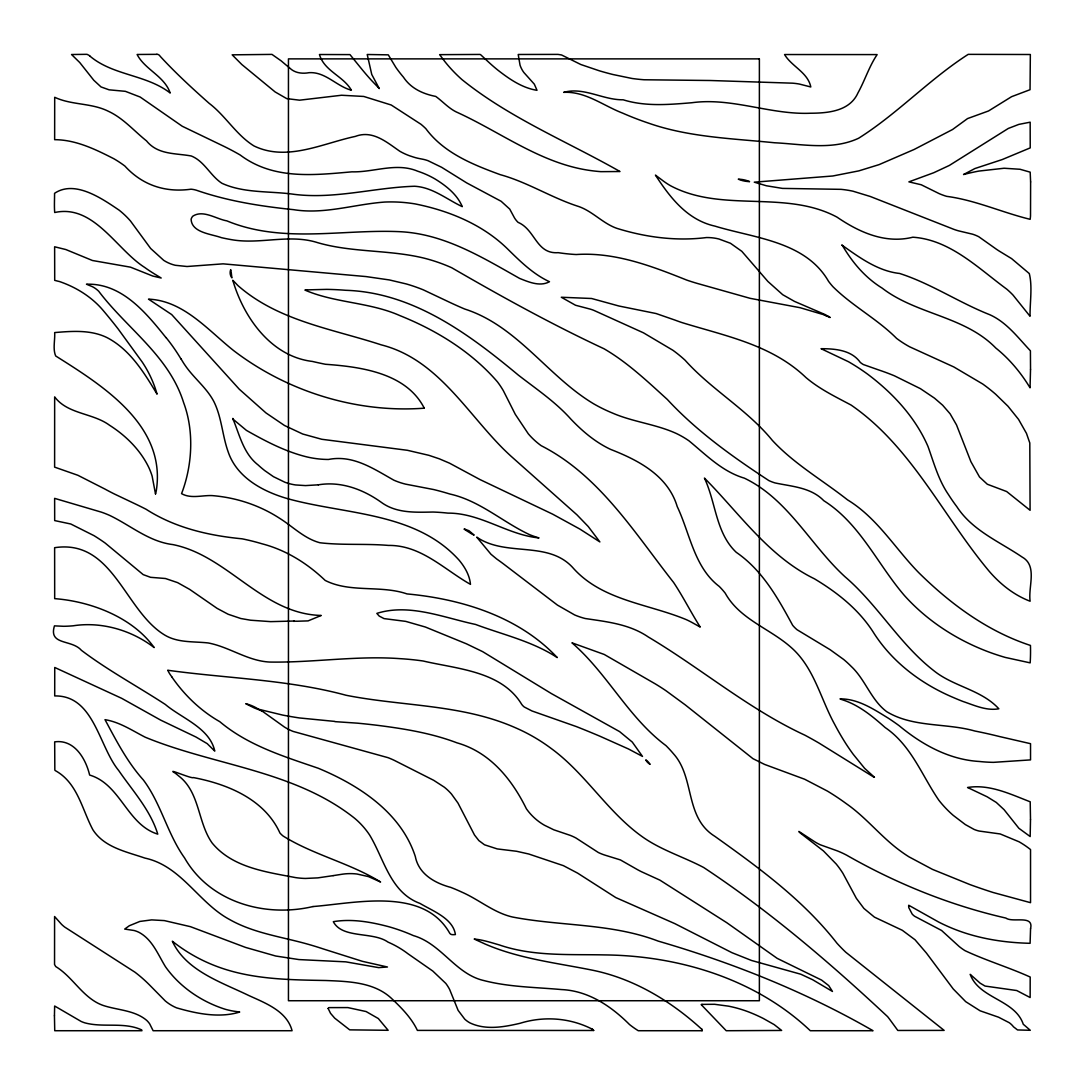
<?xml version="1.0" encoding="UTF-8"?>
<svg xmlns="http://www.w3.org/2000/svg" width="1085" height="1085" viewBox="0 0 1085 1085"><rect width="100%" height="100%" fill="white"/><g stroke="black" fill="none" stroke-linecap="round" stroke-linejoin="round"><path stroke-width="1.5" d="M294.238 621.027L270.667 621.637L250.594 620.213L240.816 618.518L228.135 614.246L217.109 608.373L189.712 589.413L177.601 582.631L165.435 578.508L150.544 577.315L143.193 574.616L105.15 543.042A197.172 197.172 0 0 0 94.069 535.692L70.783 524.001L54.684 520.583L54.63 498.368L101.38 512.147A99.589 99.589 0 0 1 109.761 515.456C130.688 525.479 148.998 541.686 172.868 544.589C228.121 555.642 262.285 614.083 321.241 615.453L308.086 620.891L296.951 621.244A13.21 13.21 0 0 1 296.381 621.203L294.51 621.217A2.428 2.428 0 0 0 293.967 621.407L294.211 621.068M262.136 711.068L284.473 727.072A52.907 52.907 0 0 0 293.099 731.412L387.982 757.655A82.053 82.053 0 0 1 394.547 760.49L433.688 780.305L444.308 787.195A54.738 54.738 0 0 1 451.482 794.044L457.978 803.063L474.511 835.03L478.851 840.577L484.507 844.795L497.242 848.918L516.596 851.277L528.734 854.003L563.427 865.667L577.613 873.127L615.792 897.58L674.843 923.633L731.941 952.684L751.552 960.483L800.838 974.235L812.638 979.728L832.453 991.446L828.723 985.614L821.616 980.108L777.213 958.38L726.869 922.765L659.897 880.138L641.479 871.73A101.23 101.23 0 0 1 635.62 868.583L620.403 859.917L605.01 855.156A51.375 51.375 0 0 1 598.296 852.484L576.067 838.068A50.168 50.168 0 0 0 570.086 835.314L553.77 829.794L544.453 825.237A56.027 56.027 0 0 1 526.374 808.759C511.849 779.274 490.081 752.217 456.988 742.845C431.735 733.243 404.963 728.849 378.285 725.431A684.906 684.906 0 0 0 357.291 723.153L335.062 721.647M262.014 711.123L259.532 709.956A126.348 126.348 0 0 1 254.243 707.922L246.024 703.867M822.62 314.379L800.16 307.72L750.142 298.334L697.248 283.416A221.15 221.15 0 0 1 686.764 280.093C651.42 265.961 614.964 251.978 576.162 254.527A182.782 182.782 0 0 1 558.219 252.669C536.085 254.283 535.475 229.749 518.074 222.357A22.812 22.812 0 0 1 514.453 217.841L509.733 209.093L501.148 201.295L466.699 182.904L441.649 167.307L428.087 160.729A36.171 36.171 0 0 0 423.258 159.332L418.905 158.478A52.324 52.324 0 0 1 413.399 157.027L409.533 155.765A61.357 61.357 0 0 1 399.85 151.276C386.721 142.271 372.657 129.766 355.324 136.412C322.516 143.383 286.86 161.896 253.944 145.919C236.177 134.92 225.653 115.851 209.12 103.306C192.167 88.278 175.431 72.885 160.092 56.203A3.825 3.825 0 0 0 156.891 54.264M824.397 314.894L825.888 315.749A16.397 16.397 0 0 1 828.438 316.793L829.944 317.512M824.112 314.948L822.918 314.379M825.699 314.826L794.464 301.386L782.705 294.7L767.882 281.449L741.815 251.327L730.463 243.271L718.867 238.985A48.757 48.757 0 0 0 706.511 237.547C676.321 241.345 645.738 237.317 616.755 228.311C602.243 223.198 591.908 210.436 577.03 205.974C550.651 197.253 527.134 182.049 500.185 174.644C472.653 164.54 443.833 152.985 425.876 128.708A73.278 73.278 0 0 0 420.939 124.26L391.237 105.014L363.76 96.457L341.531 95.249L299.582 100.186L286.711 98.613L275.129 91.94L241.806 64.503L232.176 54.833L271.969 54.399L281.164 60.855A444.348 444.348 0 0 0 289.776 68.07C294.876 73.143 302.362 73.916 309.13 72.681C325.5 71.651 336.513 86.271 351.377 90.218C343.389 76.018 324.32 71.19 319.451 54.521L349.967 54.603L361.319 68.586A282.615 282.615 0 0 0 371.287 80.181L377.973 87.18M825.441 315.369L826.458 315.437A12.572 12.572 0 0 1 830.025 317.39M156.891 54.345L137.103 54.481C144.97 69.711 164.337 75.964 170.196 93.025C146.258 74.445 113.057 75.692 89.933 56.122M702.144 1030.723L638.278 1030.723A93.147 93.147 0 0 1 629.544 1024.565C611.126 1006.134 588.301 990.713 561.393 989.561C535.542 987.228 509.299 987.106 484.018 980.596C455.402 974.167 441.554 943.706 413.385 935.596A184.179 184.179 0 0 0 388.81 926.726C370.839 921.952 351.852 918.561 333.312 921.68C342.399 938.973 372.833 931.296 388.01 942.106A94.883 94.883 0 0 1 408.001 953.783L432.766 971.034L445.786 983.39A42.681 42.681 0 0 1 449.678 989.561L458.128 1010.379L464.719 1019.127A26.42 26.42 0 0 0 470.022 1022.924C485.646 1030.33 503.955 1027.075 520.108 1023.277C543.788 1015.94 569.747 1017.73 591.935 1029.014M167.972 670.286C227.226 678.451 288.122 679.549 346.047 695.254C402.196 706.403 461.681 704.057 515.117 727.615A176.638 176.638 0 0 1 550.787 748.175C585.588 773.374 607.532 812.204 642.659 836.996C661.402 850.247 683.591 856.879 703.717 867.525C769.455 910.993 830.066 962.856 887.584 1016.631A138.107 138.107 0 0 1 889.564 1019.181L897.824 1030.465L944.14 1030.397L845.798 952.25A161.692 161.692 0 0 1 836.983 943.245C803.375 900.13 758.957 867.783 714.852 836.332C684.486 817.453 695.037 777.85 673.622 753.939A126.891 126.891 0 0 0 665.987 745.639C628.134 717.416 607.478 673.487 571.958 642.822L604.236 654.458L655.34 683.916A225.707 225.707 0 0 1 665.987 690.738L685.205 704.843L752.949 758.659L764.505 764.383L804.677 779.247L827.367 791.06A249.428 249.428 0 0 1 846.463 803.782C866.305 817.588 881.196 837.118 900.767 851.264A140.236 140.236 0 0 0 908.904 856.797L932.463 869.37L969.814 884.533A645.033 645.033 0 0 0 992.978 892.453L1030.533 902.679L1030.533 849.569A90.95 90.95 0 0 0 1019.113 841.811L1000.207 833.958L979.036 831.029A33.594 33.594 0 0 1 974.004 829.374L965.338 824.573L953.213 815.35A109.368 109.368 0 0 1 938.81 800.188C921.694 775.192 911.291 745.354 885.143 727.533C872.394 716.195 858.71 704.87 842.177 699.703A25.05 25.05 0 0 1 840.007 698.889C858.045 698.659 873.9 709.346 888.696 718.433A262.529 262.529 0 0 1 899.031 725.607C921.911 744.595 948.941 759.649 979.226 761.467A157.732 157.732 0 0 0 993.48 762.348L1030.533 759.893L1030.533 743.686L999.678 736.579A514.738 514.738 0 0 0 974.818 731.005C945.917 722.8 913.082 727.682 886.676 711.652C870.997 699.893 865.41 679.658 851.25 666.434A106.208 106.208 0 0 0 843.696 659.49L830.161 649.725L797.095 629.748A34.625 34.625 0 0 1 792.66 625.299C777.864 598.079 762.619 570.479 736.267 552.319C715.747 533.033 715.951 502.396 704.423 478.078C739.482 513.368 768.56 556.415 814.442 578.807C837.891 592.844 859.727 610.231 874.266 633.762C893.158 662.854 921.816 684.215 953.552 697.601A246.675 246.675 0 0 0 962.883 701.439C974.357 705.304 986.482 711.028 998.837 708.79C981.288 689.667 953.661 686.669 933.914 670.761C899.56 644.178 877.941 604.942 845.066 576.813C810.454 545.118 788.198 499.154 744.405 478.173C722.203 471.582 706.24 455.008 688.921 440.781A88.956 88.956 0 0 0 676.565 433.593C656.099 424.154 633.165 422.038 612.496 413.06A157.773 157.773 0 0 1 594.078 404.054C547.898 376.671 517.572 325.92 464.719 309.035A437.119 437.119 0 0 1 449.746 302.349L423.394 289.885A166.561 166.561 0 0 0 406.333 283.958L389.393 279.944L366.079 276.58L223.103 263.845L187.027 266.503L175.268 265.282A37.473 37.473 0 0 1 163.726 260.359L150.639 248.465L130.431 220.933A86.488 86.488 0 0 0 119.174 210.192C101.936 198.528 74.811 179.622 54.562 193.32C54.603 199.694 54.142 206.123 54.711 212.511C93.758 203.953 116.217 249.319 144.658 267.412A148.13 148.13 0 0 0 154.423 273.908L161.19 278.018L152.795 276.051L130.512 267.168L92.428 260.495L65.859 249.55L54.63 246.783L54.711 280.364L58.115 281.232A31.614 31.614 0 0 1 59.485 281.544C75.869 287.132 91.289 296.639 102.614 309.822A555.913 555.913 0 0 1 118.089 328.877L142.149 361.942A112.447 112.447 0 0 1 157.067 394.153C144.115 372.63 129.983 349.465 106.913 337.557C90.679 329.637 72.125 331.128 54.684 332.566C55.132 340.202 52.65 349.045 55.701 355.975C102.56 385.528 165.449 424.777 156.538 489.037A32.441 32.441 0 0 1 155.535 493.933M334.804 721.416L299.365 717.944A438.082 438.082 0 0 1 282.656 715.083L258.8 709.292M701.575 1029.068C670.435 1000.655 632.975 978.155 591.257 969.949C555.493 962.788 518.725 958.625 484.954 943.964L474.213 939.054C482.757 939.786 490.976 942.567 499.195 944.886C532.966 956.55 569.191 954.176 604.345 954.909C678.6 955.641 755.621 978.833 810.305 1030.723L873.032 1030.723C805.612 991.907 732.836 962.843 658.175 941.102C611.343 923.159 560.891 926.319 512.554 917.028C493.77 912.743 479.055 899.587 461.681 892.046A170.982 170.982 0 0 0 450.668 887.367C434.854 883.109 418.742 874.144 415.324 856.553C401.138 812.624 358.999 785.187 318.325 768.275C283.836 756.448 248.207 745.585 219.78 721.674C200.413 710.648 184.274 694.997 171.661 676.701M165.978 337.625C145.973 312.683 121.737 283.036 86.474 284.216L92.374 286.671A25.904 25.904 0 0 1 98.694 291.228C126.918 328.606 169.124 355.88 183.636 402.684C194.323 431.274 192.343 465.628 181.561 493.634C190.797 498.964 201.946 495.194 211.995 495.587C235.825 497.445 259.369 505.149 279.455 518.196C292.814 526.51 304.315 538.648 319.939 542.758C342.575 545.402 365.631 543.49 388.389 545.416C421.156 545.009 444.24 569.598 470.47 584.354C469.642 575.308 464.895 567.143 459.186 560.267C415.718 511.822 345.735 514.792 287.62 498.666C262.99 491.586 236.855 477.644 228.162 451.848C222.289 435.438 221.747 417.454 213.935 401.694C206.76 387.833 193.971 378.285 185.237 365.536A75.543 75.543 0 0 1 181.914 360.356L180.951 358.769M593.698 1030.479L417.399 1030.397C411.635 1018.3 402.169 1008.535 392.553 999.421C375.125 982.128 348.95 981.437 325.934 980.514C290.224 979.85 253.7 979.552 219.631 967.44A163.51 163.51 0 0 1 172.339 941.21C186.01 970.817 221.055 982.074 248.614 995.433C265.35 1003.096 286.915 1011.03 292.082 1030.723L153.134 1030.723L149.703 1023.901A22.419 22.419 0 0 0 146.624 1020.32C134.635 1010.189 117.845 1010.23 103.495 1005.551A41.61 41.61 0 0 1 94.87 1001.482C79.937 992.26 71 976.08 56.135 966.803A13.4 13.4 0 0 0 55.715 966.532L54.548 964.497L54.589 916.527L61.465 924.244A36.456 36.456 0 0 0 64.774 927.119L134.947 972.187A137.13 137.13 0 0 1 149.323 984.76L165.3 1000.967A43.848 43.848 0 0 0 176.516 1007.829C196.493 1013.621 219.224 1018.354 239.69 1012.047L233.438 1011.125A78.54 78.54 0 0 1 225.219 1009.267C201.674 1001.808 179.757 987.024 165.463 966.721C157.99 954.583 152.47 939.718 139.314 932.517A26.121 26.121 0 0 0 134.065 930.496L124.694 929.072L129.332 925.736L139.857 921.436L151.669 919.89L164.337 920.595L190.445 926.671L245.59 947.422L275.712 956.021L298.945 959.574L345.817 961.853L378.651 967.63L387.454 967.006L362.417 961.337L323.52 949.022A339.117 339.117 0 0 0 309.469 944.655C282.67 936.884 254.256 933.493 229.613 919.524C198.487 902.815 181.398 865.898 144.902 858.086C126.375 851.684 104.228 847.48 92.876 829.74C81.917 809.179 77.605 782.922 55.335 770.621A1.912 1.912 0 0 1 54.833 770.024L54.684 741.869C74.282 739.116 85.729 758.551 89.635 775.056C120.679 784.238 127.053 824.722 157.759 834.134C150.327 809.898 132.75 790.965 118.672 770.486C98.749 746.331 94.056 695.214 54.711 695.933L54.738 667.465L121.696 698.333L160.689 720.128L195.978 737.027L207.181 743.632L214.776 751.091C209.69 727.845 181.873 718.419 165.313 704.45C137.415 686.249 107.998 670.421 81.375 650.295C71.624 639.119 48.364 645.616 54.453 625.869L63.649 626.289A128.261 128.261 0 0 0 73.183 625.801C101.38 621.38 131.719 630.209 154.151 647.569C132.668 617.419 91.086 601.388 54.684 598.649L54.63 547.694C113.247 538.811 124.504 611.072 164.988 635.213C178.116 642.971 193.7 641.316 208.225 642.957C229.369 646.931 247.611 660.928 269.609 662.053C312.995 662.786 356.368 655.462 399.877 658.649A280.825 280.825 0 0 1 423.136 660.996C456.948 668.943 501.419 671.018 521.6 704.206A12.64 12.64 0 0 0 524.34 707.04L531.989 710.973L576.474 726.625A1049.846 1049.846 0 0 1 599.842 736.186L628.418 748.948L642.496 756.408L632.27 742.059L619.589 731.602L551.383 693.573L482.662 651.651L466.482 643.839L425.401 627.035L405.736 621.38L384.036 618.599L379.248 616.104L376.834 613.391C409.37 603.124 443.589 617.663 475.528 624.431C503.033 634.725 532.396 641.249 557.242 657.578C518.861 616.646 461.749 598.974 407.011 593.915C380.55 584.856 350.17 593.115 325.174 580.421C307.326 563.386 286.06 550.014 261.96 543.775A221.082 221.082 0 0 0 242.063 538.811C208.361 535.556 174.983 527.812 146.082 509.258A461.979 461.979 0 0 0 135.245 503.901L114.481 494.041A282.1 282.1 0 0 1 104.879 489.037L77.889 475.284L54.616 467.133L54.657 396.893C67.677 414.334 92.835 412.883 109.585 425.279C125.86 435.641 140.263 449.868 148.754 467.364A70.132 70.132 0 0 1 152.117 476.044L155.494 493.919M246.051 703.758A42.369 42.369 0 0 1 258.745 709.373M89.933 56.122A14.213 14.213 0 0 0 88.875 55.267L87.437 54.508A3.553 3.553 0 0 0 86.095 54.331L71.556 54.521L79.761 62.55L93.771 80.236L101.027 86.936L109.097 89.824L125.372 91.33L140.196 97.053L182.253 126.253L223.456 146.109A253.497 253.497 0 0 1 240.192 155.006C273.352 179.934 313.579 175.173 351.96 171.837C373.918 172.447 396.269 162.18 417.671 171.199A90.679 90.679 0 0 1 434.949 178.916C446.003 185.684 457.124 194.351 462.251 206.638C446.64 199.287 432.603 187.271 414.619 186.254C374.596 187.474 334.967 199.355 294.469 194.378C270.504 190.879 244.22 193.51 221.923 183.284C210.327 175.743 204.509 161.312 191.326 155.996C175.621 153.053 157.895 154.992 146.502 140.874C133.903 130.851 123.215 118.116 108.351 111.267C91.506 102.817 71.664 105.245 54.698 97.284L54.643 139.68C75.828 139.734 95.534 149.377 113.966 158.803A108.866 108.866 0 0 1 124.883 166.046C142.474 185.345 165.517 192.764 190.987 189.197A26.054 26.054 0 0 1 196.48 190.255C227.741 201.118 260.753 206.286 293.574 209.663C324.374 214.64 354.28 204.251 384.727 202.054A146.787 146.787 0 0 1 415.026 203.899C448.607 210.571 482.147 224.242 507.02 248.384C519.864 260.997 532.898 274.044 549.471 281.72C539.977 286.955 528.666 282.019 519.579 278.397C482.16 257.321 444.199 233.79 399.85 231.688C342.114 229.016 282.398 243.854 226.86 220.865C216.308 219.089 203.044 209.405 192.791 216.2A7.812 7.812 0 0 0 191.109 219.251C191.652 232.76 211.385 233.98 221.354 237.642A184.586 184.586 0 0 0 233.194 239.948C261.295 244.342 289.953 233.736 317.783 242.701C352.611 252.778 389.447 249.564 424.479 258.244A169.328 169.328 0 0 1 451.74 267.751C501.514 296.598 551.79 324.361 604.006 348.76C627.469 362.376 647.365 381.35 667.343 399.47C696.787 431.315 732.768 456.921 768.845 480.574A47.509 47.509 0 0 0 775.016 482.92C792.023 486.568 810.902 487.355 823.8 500.7C860.012 523.567 877.345 564.037 904.388 595.489C927.417 621.135 957.268 640.299 989.506 652.261A239.893 239.893 0 0 0 1005.239 657.415L1030.167 662.867C1030.547 657.076 1030.628 651.231 1030.452 645.439C987.716 631.443 950.677 604.196 918.764 572.69C894.949 548.359 877.399 518.047 847.507 499.846C822.484 480.126 794.22 463.987 772.384 440.442C747.253 409.628 711.624 389.8 685.123 360.261A132.831 132.831 0 0 0 672.917 350.279L643.514 332.851L594.417 310.622A33.54 33.54 0 0 0 589.155 308.832L575.538 305.251L561.298 297.249L591.583 298.497L618.925 306.011L656.099 313.538L674.897 320.061A247.841 247.841 0 0 0 681.651 322.476C725.526 336.038 771.557 344.637 805.965 377.553C819.514 389.081 835.531 396.771 851.088 405.058C911.685 446.83 943.096 516.379 989.384 571.497C1000.465 584.3 1014.177 595.204 1030.126 601.226C1027.983 586.741 1037.83 565.827 1022.111 557.039C999.394 541.578 972.418 530.66 956.848 506.695A178.076 178.076 0 0 1 948.493 494.638C938.498 480.072 933.887 462.929 928.014 446.518C915.387 417.332 892.941 393.177 867.742 374.257A211.521 211.521 0 0 0 848.511 361.739L821.047 348.692C835.165 348.719 851.372 349.967 860.297 362.404A21.524 21.524 0 0 0 863.389 364.56L878.959 370.039A240.789 240.789 0 0 1 894.406 375.803L920.392 388.647L934.497 398.154L942.648 405.207L950.121 413.819L956.522 424.94L970.912 461.695L979.524 477.007L987.309 484.236L1006.649 491.532L1030.085 510.289L1029.801 442.978L1026.478 433.39L1018.557 419.393L1007.979 406.224L995.718 394.289A171.376 171.376 0 0 0 982.739 384.022L953.823 366.947L909.623 346.793A105.611 105.611 0 0 1 896.59 338.384C877.182 318.882 852.362 306.038 832.941 286.698A76.913 76.913 0 0 1 828.533 281.313C805.409 241.263 754.753 238.252 714.92 226.114C687.076 219.902 669.974 197.348 655.435 175.105L662.27 180.218A72.532 72.532 0 0 0 670.611 185.779C722.244 213.202 785.282 189.414 836.996 217.122C859.334 232.366 885.36 244.03 912.851 237.208C950.08 239.717 978.033 268.036 1006.717 289.125A78.391 78.391 0 0 1 1013.078 295.147L1030.045 316.277C1029.855 302.403 1032.594 286.657 1029.285 273.515A15.461 15.461 0 0 1 1028.878 273.217L1011.613 258.623L999.19 251.055A90.272 90.272 0 0 1 994.348 247.76L978.778 236.733A40.023 40.023 0 0 0 972.553 234.184L958.638 230.874A58.699 58.699 0 0 1 951.504 228.42L870.306 196.493L852.946 191.191A100.24 100.24 0 0 0 841.065 189.346L782.448 188.397L766.417 185.779L754.265 182.171L832.819 175.987L858.845 170.874L879.067 164.635L914.194 149.445L952.535 129.522L967.549 118.577L988.53 110.968L1011.6 96.674L1030.045 89.702L1030.343 54.508L968.213 54.358C929.533 79.11 897.512 113.722 858.615 138.243C832.276 150.53 802.33 144.129 774.514 142.759C732.375 138.487 689.151 137.307 648.789 123.215A312.209 312.209 0 0 1 622.6 113.111C603.287 105.693 585.317 91.154 563.671 92.361C583.893 86.719 602.907 100.091 623.156 99.793C645.466 106.723 668.916 104.621 691.81 102.736C732.036 97.202 770.377 114.929 810.427 113.233C828.018 113.152 849.799 111.267 857.977 92.876C864.908 80.385 869.099 66.497 877.141 54.589L784.55 54.535C791.738 66.565 807.85 72.41 810.807 86.976L799.455 84.074A64.53 64.53 0 0 0 792.538 83.179L710.499 80.507L644.083 79.761A198.162 198.162 0 0 1 632.094 78.486L613.052 74.54A311.897 311.897 0 0 1 599.205 70.756L580.787 64.503L561.555 54.969L557.988 54.399L518.21 54.481L520.04 65.168A27.084 27.084 0 0 0 523.824 72.451L534.322 84.169L537.021 90.326C522.17 87.966 509.394 79.11 497.784 70.064A173.057 173.057 0 0 1 488.562 62.076L480.587 54.67A3.241 3.241 0 0 0 479.787 54.44L439.642 54.657L444.755 61.452A142.203 142.203 0 0 0 462.034 79.653C509.665 118.048 567.143 141.484 619.983 171.525L600.9 171.661A163.672 163.672 0 0 1 590.348 170.521C540.872 163.659 500.714 132.044 456.27 111.945C448.43 108.093 442.707 101.434 435.75 96.429C423.109 93.92 411.093 88.685 403.43 77.157A129.929 129.929 0 0 1 395.889 67.46L388.281 54.847L367.218 54.494L371.748 74.458L379.262 88.577A12.098 12.098 0 0 1 378.855 88.143L378.462 87.695A10.728 10.728 0 0 0 377.973 87.18M166.059 337.557A184.599 184.599 0 0 1 180.883 358.81M649.942 764.179A9.914 9.914 0 0 1 645.928 760.151M646.009 760.042A12.233 12.233 0 0 1 649.861 764.233M171.715 676.66A33.174 33.174 0 0 1 167.809 670.367M701.724 1028.946A1.994 1.994 0 0 1 702.09 1030.709M592.003 1028.905A5.845 5.845 0 0 1 593.658 1030.492M1030.614 181.927L1030.519 215.806A25.945 25.945 0 0 1 1030.411 217.136L1030.153 219.319C1001.984 212.47 975.51 200.155 946.703 196.358A63.92 63.92 0 0 1 939.04 193.564L921.233 184.762L908.891 181.86L933.737 172.732L949.361 165.435L1008.291 128.45L1018.842 124.395L1030.167 122.185L1030.221 147.886L1002.242 159.549L974.9 168.541L963.548 174.536L965.84 173.953A205.594 205.594 0 0 1 978.86 171.077L1004.113 168.243L1020.049 169.274L1030.18 172.162L1030.614 181.927M1030.56 928.746L1030.099 943.299C1006.785 942.77 983.39 939.434 961.31 931.744A180.368 180.368 0 0 1 938.661 922.047L908.701 905.243A9.751 9.751 0 0 0 908.823 907.697L912.187 914.085A17.97 17.97 0 0 0 914.601 916.255L941.59 930.482L959.167 946.5A56.664 56.664 0 0 0 965.067 950.691C986.224 960.605 1008.833 967.372 1030.194 977.042L1030.14 997.535L1016.74 990.537L985.058 986.062L980.189 983.2L970.193 974.344C979.24 998.878 1014.868 999.366 1023.277 1024.254A2.36 2.36 0 0 0 1023.942 1024.823L1030.289 1030.289L1017.54 1029.95L1013.485 1026.803A19.774 19.774 0 0 0 1009.24 1022.707L998.553 1017.201L980.094 1010.8L965.718 1001.672L953.227 988.95L926.427 953.064L915.021 939.759L902.286 930.279L874.442 917.137L863.904 908.43L856.35 898.326L842.936 873.357A92.415 92.415 0 0 0 836.182 863.985L823.434 850.925L799.984 832.778A4.638 4.638 0 0 1 798.899 831.435L814.686 841.743A48.961 48.961 0 0 0 820.382 844.822L837.213 850.843A91.452 91.452 0 0 1 846.558 855.129C896.169 883.488 950.08 905.338 1005.849 918.059C1012.929 923.132 1034.019 914.357 1030.56 928.746M1030.506 819.473L1030.167 836.535L1018.883 828.289L1004.086 809.681L996.301 802.452L987.119 796.783L967.576 787.493C989.439 783.926 1010.311 794.139 1030.207 801.801L1030.506 819.473M54.44 1015.777L54.738 1030.723L141.972 1030.723L141.674 1029.909C124.11 1021.745 103.563 1027.834 85.159 1022.938A33.73 33.73 0 0 1 81.131 1021.446L54.643 1006.012L54.44 1015.777M1030.533 369.266L1030.045 387.806C1020.917 372.738 1009.579 359.081 995.799 348.027C964.633 315.993 916.662 314.691 882.159 288.122C865.586 277.896 853.108 263.302 843.276 246.932A2.401 2.401 0 0 1 843.086 246.254L842.068 245.291A15.19 15.19 0 0 1 841.743 244.966C859.225 257.362 877.792 271.074 899.601 273.461C931.133 283.592 959.018 302.606 989.846 314.745C1006.839 322.408 1017.988 337.679 1030.411 350.808L1030.533 369.266M328.145 1008.467L330.545 1013.322L334.682 1018.137L349.709 1029.855L388.145 1030.302L378.326 1018.544L366.093 1011.546L347.865 1007.585L329.474 1007.612A1.546 1.546 0 0 0 328.619 1007.829L328.145 1008.467M702.009 1004.384L701.127 1004.547L726.218 1030.723L781.634 1030.452L774.188 1024.606L763.311 1018.476A163.428 163.428 0 0 0 749.721 1012.359A123.147 123.147 0 0 0 728.428 1006.148L714.581 1004.29L702.009 1004.384M333.136 875.636L317.864 877.873L305.414 878.443A79.544 79.544 0 0 1 295.405 877.575C266.042 871.92 232.38 867.58 212.172 843.045C197.524 822.484 200.047 792.294 178.699 775.965A130.091 130.091 0 0 0 175.282 773.185C164.5 766.986 192.181 779.22 193.361 777.565C227.85 784.129 264.645 799.387 279.93 832.995A25.945 25.945 0 0 0 283.117 836.033C313.741 855.048 349.953 863.05 380.577 881.997L368.466 876.599L357.033 874.022A55.769 55.769 0 0 0 342.792 874.13L333.136 875.636M424.249 408.177C356.802 413.263 287.308 391.644 233.655 350.604C207.995 330.26 183.677 300.613 148.509 299.148L171.688 314.569L239.297 389.23L265.974 412.924L284.501 425.496L302.729 434.027L321.77 439.276L407.377 450.289L428.887 455.32L439.344 458.833L449.529 463.173L479.977 479.556L552.618 514.141L579.851 529.06L599.869 541.917L588.246 526.537L576.935 514.805L510.899 456.093A276.268 276.268 0 0 1 503.142 448.715C465.465 410.917 436.428 358.796 381.188 344.84C332.349 328.877 278.682 321.038 238.51 286.074A31.37 31.37 0 0 1 236.042 283.578L232.8 280.269C243.623 317.43 271.06 356.49 312.344 361.427A439.683 439.683 0 0 0 325.432 364.275C360.993 366.825 406.414 372.982 424.249 408.177M312.995 906.545C265.133 917.788 210.056 902.449 184.586 857.95C167.334 833.836 161.177 803.741 143.396 780.02C127.203 761.995 116.326 740.716 105.014 719.667C119.662 722.04 132.207 730.53 145.146 737.176C214.287 765.712 294.184 770.255 354.619 818.253A78.473 78.473 0 0 1 369.659 835.084C384.253 859.212 390.274 892.453 419.949 903.398C432.915 911.088 453.137 918.52 455.402 934.565C453.489 934.633 450.899 935.189 449.719 933.222C423.557 886.879 356.517 903.046 312.995 906.545M306.621 289.885L304.899 290.075C335.102 303.081 369.673 302.132 399.972 315.64C436.523 330.288 471.622 351.852 497.473 381.906A83.803 83.803 0 0 1 503.386 390.776L515.294 414.348L528.314 433.824A72.451 72.451 0 0 0 541.212 445.704C599.3 475.23 634.44 532.721 673.582 582.442C683.211 596.872 690.942 612.455 700.245 627.076L692.325 622.668A82.826 82.826 0 0 0 686.371 619.671C648.464 603.87 602.853 600.67 573.762 568.716C548.902 539.788 506.329 557.5 476.749 537.143L490.935 554.218L496.591 558.911A288.529 288.529 0 0 1 503.209 563.712L557.487 605.132L574.657 614.951A75.163 75.163 0 0 0 585.154 618.504C606.963 621.786 629.436 624.065 648.328 637.004C701.263 668.509 748.636 709.115 804.867 735.169A436.197 436.197 0 0 1 819.243 743.211L873.032 776.629A5.506 5.506 0 0 0 874.442 777.267L864.636 768.343L853.23 754.306A226.738 226.738 0 0 1 846.924 745.259L845.608 743.239A263.465 263.465 0 0 1 834.704 724.414C820.409 698.523 814.089 667.302 790.829 647.175C769.563 628.391 739.699 619.277 725.241 593.21A76.086 76.086 0 0 0 719.247 586.429C694.183 567.374 690.006 533.495 677.23 506.6C667.94 475.583 638.455 460.257 610.584 449.38C595.326 442.205 582.333 431.193 570.805 419.041C555.479 401.911 536.37 389.081 518.332 375.098C468.761 333.854 412.883 292.407 345.735 290.292A300.518 300.518 0 0 0 326.721 289.37L306.621 289.885M318.298 484.832L305.482 485.592L295.554 484.954A53.789 53.789 0 0 1 284.989 482.283L273.447 476.668L264.726 470.592A102.627 102.627 0 0 1 258.189 465.017C244.003 454.032 239.948 436.346 233.641 420.6A1.763 1.763 0 0 1 233.289 420.112L232.882 418.417L233.275 419.068A5.859 5.859 0 0 0 233.533 419.515L233.682 419.719A1.546 1.546 0 0 0 234.089 420.058L246.404 430.365C265.608 441.256 285.463 451.713 307.069 456.961A96.009 96.009 0 0 0 328.443 459.47C353.14 454.574 373.62 468.842 393.882 480.194A71.773 71.773 0 0 0 405.573 484.141L433.742 489.566A272.145 272.145 0 0 1 449.841 494.014C479.706 500.646 502.355 521.844 529.317 534.539A91.343 91.343 0 0 0 539.014 537.916C507.59 534.959 480.56 512.934 447.969 513.124A199.938 199.938 0 0 0 433.064 512.039C415.257 512.337 396.188 513.408 381.011 502.124C362.838 489.227 340.798 481.062 318.298 484.832M759.378 58.875L288.447 58.875L288.447 1000.736L759.378 1000.736L759.378 58.875M464.814 529.182L464.055 529.114L471.5 533.806A38.124 38.124 0 0 0 474.131 535.108L468.978 530.728L464.814 529.182M231.322 273.23L231.254 272.715A60.258 60.258 0 0 0 230.698 269.663A8.422 8.422 0 0 0 231.878 277.855L231.322 273.23M749.437 181.548A29.431 29.431 0 0 0 738.302 179.188A30.068 30.068 0 0 0 749.477 181.602"/></g></svg>
